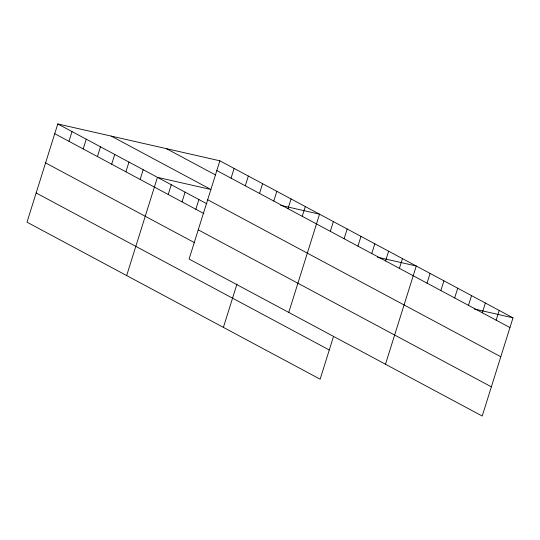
<?xml version="1.0" encoding="UTF-8"?>
<svg xmlns="http://www.w3.org/2000/svg" width="540" height="540" viewBox="0 0 540 540"><rect width="100%" height="100%" fill="white"/><g stroke="black" fill="none" stroke-linecap="round" stroke-linejoin="round"><path stroke-width="0.81" d="M219.875 160.805L189.095 259.038L482.213 416.05L513 317.824L219.875 160.805L57.787 123.95L27 222.176L320.125 379.195L333.49 336.535M68.965 141.318L72.023 131.578M83.207 148.946L86.258 139.198M97.443 156.573L100.494 146.826M111.679 164.194L114.737 154.454M125.915 171.821L128.972 162.081M140.157 179.449L143.208 169.709M126.664 275.562L157.444 177.336L210.938 189.5L111.274 136.114M168.21 194.481L171.261 184.734M182.027 201.879L185.085 192.139M195.851 209.284L198.902 199.537M231.059 178.18L234.117 168.433M245.295 185.8L248.353 176.06M259.538 193.428L262.589 183.688M223.391 327.375L237.013 283.925M273.773 201.056L276.824 191.315M288.009 208.683L291.067 198.936M302.245 216.31L305.303 206.564M288.758 312.424L319.538 214.191L280.638 205.349M330.305 231.336L333.356 221.596M344.122 238.741L347.173 228.994M357.939 246.139L360.997 236.399M371.763 253.544L374.814 243.803M385.58 260.948L388.631 251.201M399.398 268.346L402.449 258.606M385.486 364.237L416.273 266.004L377.365 257.162M427.032 283.149L430.09 273.409M440.856 290.554L443.907 280.814M454.673 297.959L457.724 288.212M468.49 305.357L471.542 295.616M482.308 312.761L485.365 303.014M496.125 320.159L499.183 310.419M474.1 308.975L513 317.824M216.824 170.552L509.949 327.564M166.388 148.642L215.507 174.953M207.671 199.753L500.796 356.764M57.787 123.95L206.901 203.823M54.729 133.691L203.85 213.57M198.248 229.838L491.366 386.849M45.576 162.891L194.697 242.771M36.153 192.976L329.272 349.994"/></g></svg>
